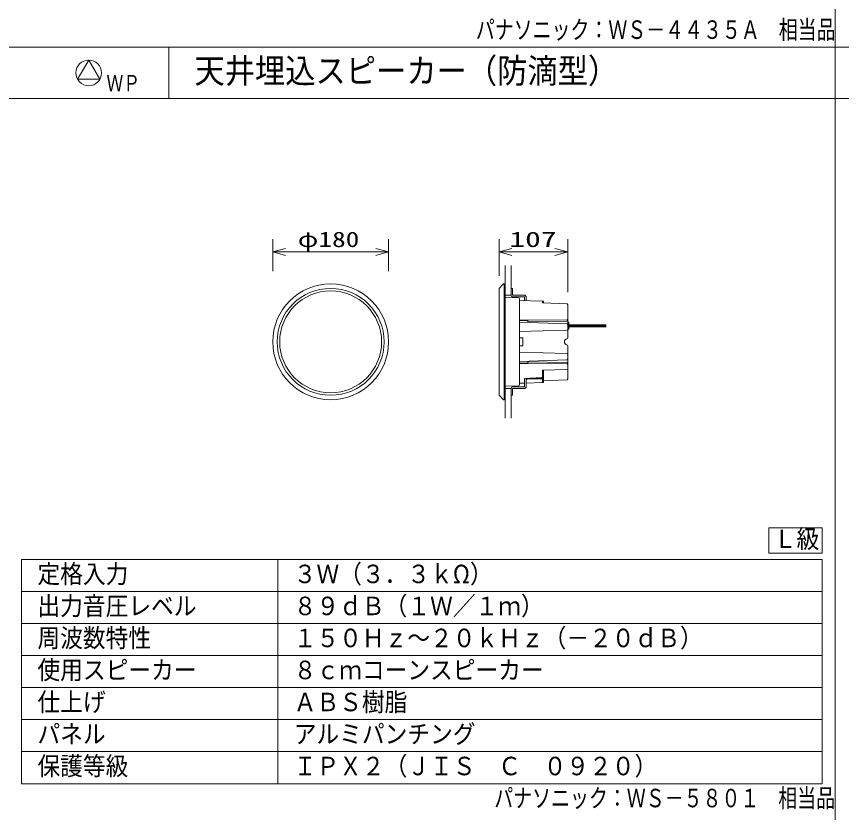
# Model space of a CAD drawing. Units: millimetres on the paper. Extents: x -401 to 401, y -280 to 280.
# Drawn here: x 1.2 to 130, y 0.5 to 124.8 of the extents above; entities that cross this region are included whole.
import ezdxf
from ezdxf.enums import TextEntityAlignment as Align

# ---------------------------------------------------------------- set-up
doc = ezdxf.new("R2010")
doc.units = ezdxf.units.MM
for name, color, linetype, lineweight in [('0-1_WAKU', 4, 'Continuous', 9), ('0-3_WAKU-M', 7, 'Continuous', 9), ('0-4_(J)SP', 7, 'Continuous', 9), ('0-5_GAIKEI', 4, 'Continuous', 9), ('0-6_SUNPO', 7, 'Continuous', 9), ('0-7_MOJI1', 7, 'Continuous', 9)]:
    doc.layers.add(name, color=color, linetype=linetype, lineweight=lineweight)
doc.layers.add('0-8_相当品', color=4, linetype='Continuous')
doc.styles.add('ＭＳ ゴシック', font='')
doc.styles.get('ＭＳ ゴシック').set_extended_font_data('MS Gothic')

# ---------------------------------------------------------------- blocks, each defined once
blk = doc.blocks.new('_OPEN30')
at = {"layer": '0-6_SUNPO'}
blk.add_line((0, 0), (-1, 0), dxfattribs=at)
blk.add_lwpolyline([(-1, 0.2679), (0, 0), (-1, -0.2679)], dxfattribs=at)

msp = doc.modelspace()

# ---------------------------------------------------------------- linework, layer by layer
at = {"layer": '0-1_WAKU', "color": 3}
for p, q in [((2.011, 40.017), (127.011, 40.017)), ((2.011, 5.017), (2.011, 40.017)), ((42.011, 5.017), (42.011, 40.017)), ((127.011, 40.017), (127.011, 5.017)), ((2.011, 5.017), (127.011, 5.017))]:
    msp.add_line(p, q, dxfattribs=at)
at = {"layer": '0-1_WAKU'}
for p, q in [((2.011, 35.017), (127.011, 35.017)), ((2.011, 30.017), (127.011, 30.017)), ((2.011, 25.017), (127.011, 25.017)), ((2.011, 20.017), (127.011, 20.017)), ((2.011, 15.017), (127.011, 15.017)), ((2.011, 10.017), (127.011, 10.017))]:
    msp.add_line(p, q, dxfattribs=at)
at = {"layer": '0-3_WAKU-M'}
for p, q in [((129.011, 240.017), (129.011, -239.983)), ((-386.989, 120.017), (387.011, 120.017)), ((25.011, 120.017), (25.011, 112.017)), ((-386.989, 112.017), (387.011, 112.017))]:
    msp.add_line(p, q, dxfattribs=at)
at = {"layer": '0-4_(J)SP'}
msp.add_lwpolyline([(12.511, 118.017), (10.779, 115.017), (14.243, 115.017)], close=True, dxfattribs=at)
msp.add_circle((12.511, 116.017), 2, dxfattribs=at)
at = {"layer": '0-5_GAIKEI', "color": 7}
for p, q in [((77.527, 85.939), (77.527, 62.098)), ((78.431, 85.939), (78.431, 81.253)), ((76.578, 82.364), (77.273, 83.058)), ((77.273, 83.058), (77.376, 83.061)), ((77.376, 83.061), (77.376, 64.977)), ((77.476, 82.963), (77.376, 82.963)), ((77.476, 82.963), (77.476, 65.074)), ((76.572, 65.688), (76.572, 82.349)), ((77.477, 82.252), (77.527, 82.251)), ((77.527, 81.303), (78.431, 81.303)), ((78.662, 82.358), (78.431, 82.358)), ((78.662, 81.283), (78.662, 82.358)), ((80.571, 81.283), (78.662, 81.283)), ((77.576, 80.95), (79.59, 80.904)), ((78.632, 81.052), (80.541, 81.052)), ((79.737, 80.754), (79.737, 67.284)), ((83.224, 80.394), (79.737, 80.498)), ((80.541, 81.052), (80.541, 80.474)), ((80.772, 80.467), (80.772, 81.082)), ((83.24, 80.393), (83.224, 80.394)), ((83.224, 80.394), (83.24, 80.393)), ((83.272, 80.384), (83.24, 80.393)), ((83.24, 80.393), (83.272, 80.384)), ((83.302, 80.367), (83.272, 80.384)), ((83.272, 80.384), (83.302, 80.367)), ((83.302, 80.367), (83.332, 80.327)), ((83.348, 80.282), (83.332, 80.327)), ((83.332, 80.327), (83.348, 80.282)), ((83.348, 80.282), (83.354, 80.236)), ((83.354, 80.348), (83.354, 80.093)), ((83.354, 80.348), (83.515, 80.348)), ((85.918, 79.997), (83.354, 80.093)), ((83.515, 80.348), (83.515, 80.087)), ((87.169, 79.95), (85.918, 79.997)), ((87.169, 79.95), (87.162, 79.95)), ((87.197, 79.946), (87.169, 79.95)), ((87.23, 79.93), (87.197, 79.946)), ((87.254, 79.882), (87.23, 79.93)), ((87.268, 79.83), (87.254, 79.882)), ((87.272, 79.778), (87.268, 79.83)), ((87.272, 74.654), (87.272, 79.778)), ((87.124, 77.431), (79.737, 77.404)), ((79.737, 77.364), (80.614, 77.354)), ((80.614, 77.354), (81.043, 77.349)), ((81.043, 77.029), (81.043, 77.349)), ((87.156, 77.447), (87.124, 77.431)), ((87.188, 77.469), (87.156, 77.447)), ((87.229, 77.274), (87.181, 77.245)), ((87.217, 77.496), (87.188, 77.469)), ((87.249, 77.508), (87.217, 77.496)), ((87.261, 77.316), (87.229, 77.274)), ((87.266, 77.521), (87.249, 77.508)), ((87.272, 77.365), (87.261, 77.316)), ((87.272, 77.534), (87.266, 77.521)), ((87.186, 76.839), (79.737, 77.07)), ((81.043, 77.129), (87.124, 77.234)), ((87.181, 77.245), (87.124, 77.234)), ((87.217, 76.833), (87.186, 76.839)), ((87.217, 76.833), (87.188, 76.822)), ((87.249, 76.783), (87.217, 76.833)), ((87.266, 76.727), (87.249, 76.783)), ((87.272, 76.67), (87.266, 76.727)), ((87.322, 77.133), (87.272, 77.133)), ((87.473, 76.982), (87.473, 76.078)), ((87.125, 75.824), (79.737, 75.63)), ((87.125, 75.824), (87.126, 75.823)), ((87.126, 75.823), (87.126, 75.818)), ((87.126, 75.818), (87.127, 75.81)), ((87.127, 75.81), (87.127, 75.798)), ((87.322, 75.927), (87.272, 75.927)), ((80.196, 74.631), (79.737, 74.662)), ((80.196, 73.406), (79.737, 73.376)), ((80.29, 74.531), (80.29, 73.507)), ((87.113, 74.527), (87.127, 74.515)), ((87.127, 73.523), (87.113, 73.511)), ((87.127, 74.515), (87.138, 74.509)), ((87.138, 73.529), (87.127, 73.523)), ((87.138, 74.509), (87.148, 74.507)), ((87.148, 73.531), (87.138, 73.529)), ((87.148, 74.507), (87.156, 74.508)), ((87.156, 73.53), (87.148, 73.531)), ((87.125, 72.214), (79.737, 72.407)), ((87.126, 72.216), (87.125, 72.214)), ((87.127, 72.23), (87.126, 72.221)), ((87.126, 72.221), (87.126, 72.216)), ((87.127, 72.243), (87.127, 72.23)), ((87.228, 72.17), (87.196, 72.141)), ((87.272, 68.26), (87.272, 73.383)), ((79.737, 70.968), (87.186, 71.199)), ((81.043, 71.008), (81.043, 70.688)), ((81.043, 70.909), (87.124, 70.803)), ((87.188, 71.216), (87.157, 71.233)), ((87.217, 71.205), (87.186, 71.199)), ((87.217, 71.205), (87.188, 71.216)), ((87.249, 71.255), (87.217, 71.205)), ((87.266, 71.31), (87.249, 71.255)), ((87.272, 71.368), (87.266, 71.31)), ((79.737, 70.674), (81.043, 70.688)), ((79.737, 70.633), (87.124, 70.607)), ((87.125, 69.697), (83.354, 69.598)), ((83.354, 69.598), (83.354, 67.689)), ((83.515, 69.548), (83.354, 69.548)), ((83.515, 69.548), (83.515, 67.689)), ((87.181, 70.793), (87.124, 70.803)), ((87.156, 70.591), (87.124, 70.607)), ((87.125, 69.697), (87.272, 69.697)), ((87.188, 70.569), (87.156, 70.591)), ((87.229, 70.764), (87.181, 70.793)), ((87.217, 70.542), (87.188, 70.569)), ((87.249, 70.53), (87.217, 70.542)), ((87.261, 70.722), (87.229, 70.764)), ((87.266, 70.517), (87.249, 70.53)), ((87.272, 70.673), (87.261, 70.722)), ((87.272, 70.503), (87.266, 70.517)), ((80.541, 68.317), (83.269, 68.44)), ((80.541, 68.317), (80.541, 66.986)), ((80.772, 66.956), (80.772, 68.327)), ((83.354, 68.292), (80.872, 68.292)), ((83.269, 68.44), (83.247, 68.441)), ((83.284, 68.442), (83.269, 68.44)), ((83.318, 68.456), (83.284, 68.442)), ((83.339, 68.511), (83.318, 68.456)), ((83.35, 68.568), (83.339, 68.511)), ((83.354, 68.625), (83.35, 68.568)), ((87.272, 68.26), (87.268, 68.207)), ((77.576, 67.088), (79.59, 67.133)), ((80.541, 66.986), (78.632, 66.986)), ((80.394, 67.557), (79.737, 67.54)), ((79.737, 67.539), (80.409, 67.557)), ((80.394, 67.557), (80.409, 67.557)), ((80.409, 67.557), (80.426, 67.558)), ((80.426, 67.558), (80.457, 67.566)), ((80.434, 67.56), (80.541, 67.563)), ((80.457, 67.566), (80.487, 67.583)), ((80.487, 67.583), (80.518, 67.623)), ((80.518, 67.623), (80.535, 67.668)), ((80.535, 67.668), (80.541, 67.714)), ((80.772, 67.57), (83.224, 67.644)), ((80.872, 68.242), (83.354, 68.242)), ((83.24, 67.645), (83.224, 67.644)), ((83.272, 67.654), (83.24, 67.645)), ((83.302, 67.671), (83.272, 67.654)), ((83.332, 67.711), (83.302, 67.671)), ((83.348, 67.756), (83.332, 67.711)), ((83.354, 67.802), (83.348, 67.756)), ((83.515, 67.689), (83.354, 67.689)), ((87.197, 68.092), (87.169, 68.088)), ((87.23, 68.108), (87.197, 68.092)), ((87.254, 68.156), (87.23, 68.108)), ((87.268, 68.207), (87.254, 68.156)), ((76.578, 65.674), (77.273, 64.979)), ((77.476, 65.786), (77.527, 65.787)), ((78.431, 66.735), (77.527, 66.735)), ((78.431, 66.785), (78.431, 62.098)), ((78.662, 66.755), (80.571, 66.755)), ((77.273, 64.979), (77.376, 64.977)), ((77.476, 65.074), (77.376, 65.074))]:
    msp.add_line(p, q, dxfattribs=at)
at = {"layer": '0-5_GAIKEI'}
for p, q in [((93.288, 76.696), (87.473, 76.696)), ((93.288, 76.535), (87.473, 76.535)), ((93.256, 76.375), (87.473, 76.375))]:
    msp.add_line(p, q, dxfattribs=at)
at = {"layer": '0-5_GAIKEI', "color": 7}
for points in [[(80.872, 68.332), (80.872, 68.141), (80.772, 68.141)], [(83.515, 67.951), (84.551, 67.989), (87.169, 68.088)], [(78.431, 65.68), (78.662, 65.68), (78.662, 66.755)]]:
    msp.add_lwpolyline(points, dxfattribs=at)
for radius in [9.042, 8.345, 7.957]:
    msp.add_circle((50.276, 74.019), radius, dxfattribs=at)
for centre, radius, start, end in [((76.592, 82.35), 0.0201, 135.00037, 180), ((78.632, 81.253), 0.201, 180, 270), ((80.571, 81.082), 0.201, 0, 90), ((77.577, 81), 0.0502, 180, 268.69805), ((79.586, 80.754), 0.151, 0, 88.69805), ((87.322, 76.982), 0.151, 0, 90), ((87.322, 76.078), 0.151, 270, 0), ((87.121, 75.974), 0.151, 271.5, 0), ((80.189, 74.531), 0.101, 0, 86.18323), ((80.189, 73.507), 0.101, 273.81677, 0), ((87.272, 74.019), 0.502, 103.34236, 256.65764), ((87.121, 74.654), 0.151, 283.34236, 360), ((87.121, 73.383), 0.151, 359.99999, 76.65764), ((87.121, 72.063), 0.151, 0, 88.5), ((77.577, 67.037), 0.0502, 91.30195, 180), ((78.632, 66.785), 0.201, 90, 180), ((79.586, 67.284), 0.151, 271.30195, 0), ((76.592, 65.688), 0.0201, 180, 224.99963), ((80.571, 66.956), 0.201, 270, 0)]:
    msp.add_arc(centre, radius, start, end, dxfattribs=at)
at = {"layer": '0-6_SUNPO'}
for p, q in [((41.234, 85.061), (41.234, 90.061)), ((59.318, 85.061), (59.318, 90.061)), ((76.572, 84.349), (76.572, 90.061)), ((87.272, 81.778), (87.272, 90.061)), ((43.234, 88.061), (57.318, 88.061)), ((78.572, 88.061), (85.272, 88.061))]:
    msp.add_line(p, q, dxfattribs=at)
at = {"layer": '0-7_MOJI1'}
msp.add_lwpolyline([(118.69, 44.984), (127.011, 44.984), (127.011, 41.017), (118.69, 41.017)], close=True, dxfattribs=at)

# ---------------------------------------------------------------- block references
at = {"layer": '0-6_SUNPO', "xscale": 2, "yscale": 2, "rotation": 180}
for p in [(41.234, 88.061), (76.572, 88.061)]:
    msp.add_blockref('_OPEN30', p, dxfattribs=at)
at = {"layer": '0-6_SUNPO', "xscale": 2, "yscale": 2}
for p in [(59.318, 88.061), (87.272, 88.061)]:
    msp.add_blockref('_OPEN30', p, dxfattribs=at)

# ---------------------------------------------------------------- texts
at = {"layer": '0-4_(J)SP', "style": 'ＭＳ ゴシック', "width": 0.75}
msp.add_text('ＷＰ', height=2.566, dxfattribs=at).set_placement((15.28, 112.37), align=Align.BOTTOM_LEFT)
at = {"layer": '0-6_SUNPO', "style": 'ＭＳ ゴシック'}
for s, width, p in [('φ180', 1.3, (45.133, 88.098)), ('107', 1.5, (78.172, 88.098))]:
    msp.add_text(s, height=2.405, dxfattribs=dict(at, width=width)).set_placement(p, align=Align.BOTTOM_LEFT)
at = {"layer": '0-7_MOJI1', "style": 'ＭＳ ゴシック', "width": 0.9}
for s, height, p in [('天井埋込スピーカー（防滴型）', 3.849, (29.011, 113.277)), ('Ｌ級', 2.889, (119.451, 40.946)), ('定格入力', 2.889, (4.511, 35.462)), ('３Ｗ（３．３ｋΩ）', 2.889, (44.511, 35.462)), ('出力音圧レベル', 2.889, (4.511, 30.462)), ('８９ｄＢ（１Ｗ／１ｍ）', 2.889, (44.511, 30.462)), ('周波数特性', 2.889, (4.511, 25.462)), ('１５０Ｈｚ～２０ｋＨｚ（－２０ｄＢ）', 2.889, (44.511, 25.462)), ('使用スピーカー', 2.889, (4.511, 20.462)), ('８ｃｍコーンスピーカー', 2.889, (44.511, 20.462)), ('仕上げ', 2.889, (4.511, 15.462)), ('ＡＢＳ樹脂', 2.889, (44.511, 15.462)), ('パネル', 2.889, (4.511, 10.462)), ('アルミパンチング', 2.889, (44.511, 10.462)), ('保護等級', 2.889, (4.511, 5.462)), ('ＩＰＸ２（ＪＩＳ\u3000Ｃ\u3000０９２０）', 2.889, (44.511, 5.462))]:
    msp.add_text(s, height=height, dxfattribs=at).set_placement(p, align=Align.BOTTOM_LEFT)
at = {"layer": '0-8_相当品', "style": 'ＭＳ ゴシック', "width": 0.75}
for s, p in [('パナソニック：ＷＳ－４４３５Ａ\u3000相当品', (72.931, 120.462)), ('パナソニック：ＷＳ－５８０１\u3000相当品', (75.811, 0.462))]:
    msp.add_text(s, height=2.889, dxfattribs=at).set_placement(p, align=Align.BOTTOM_LEFT)

doc.saveas('drawing.dxf')
